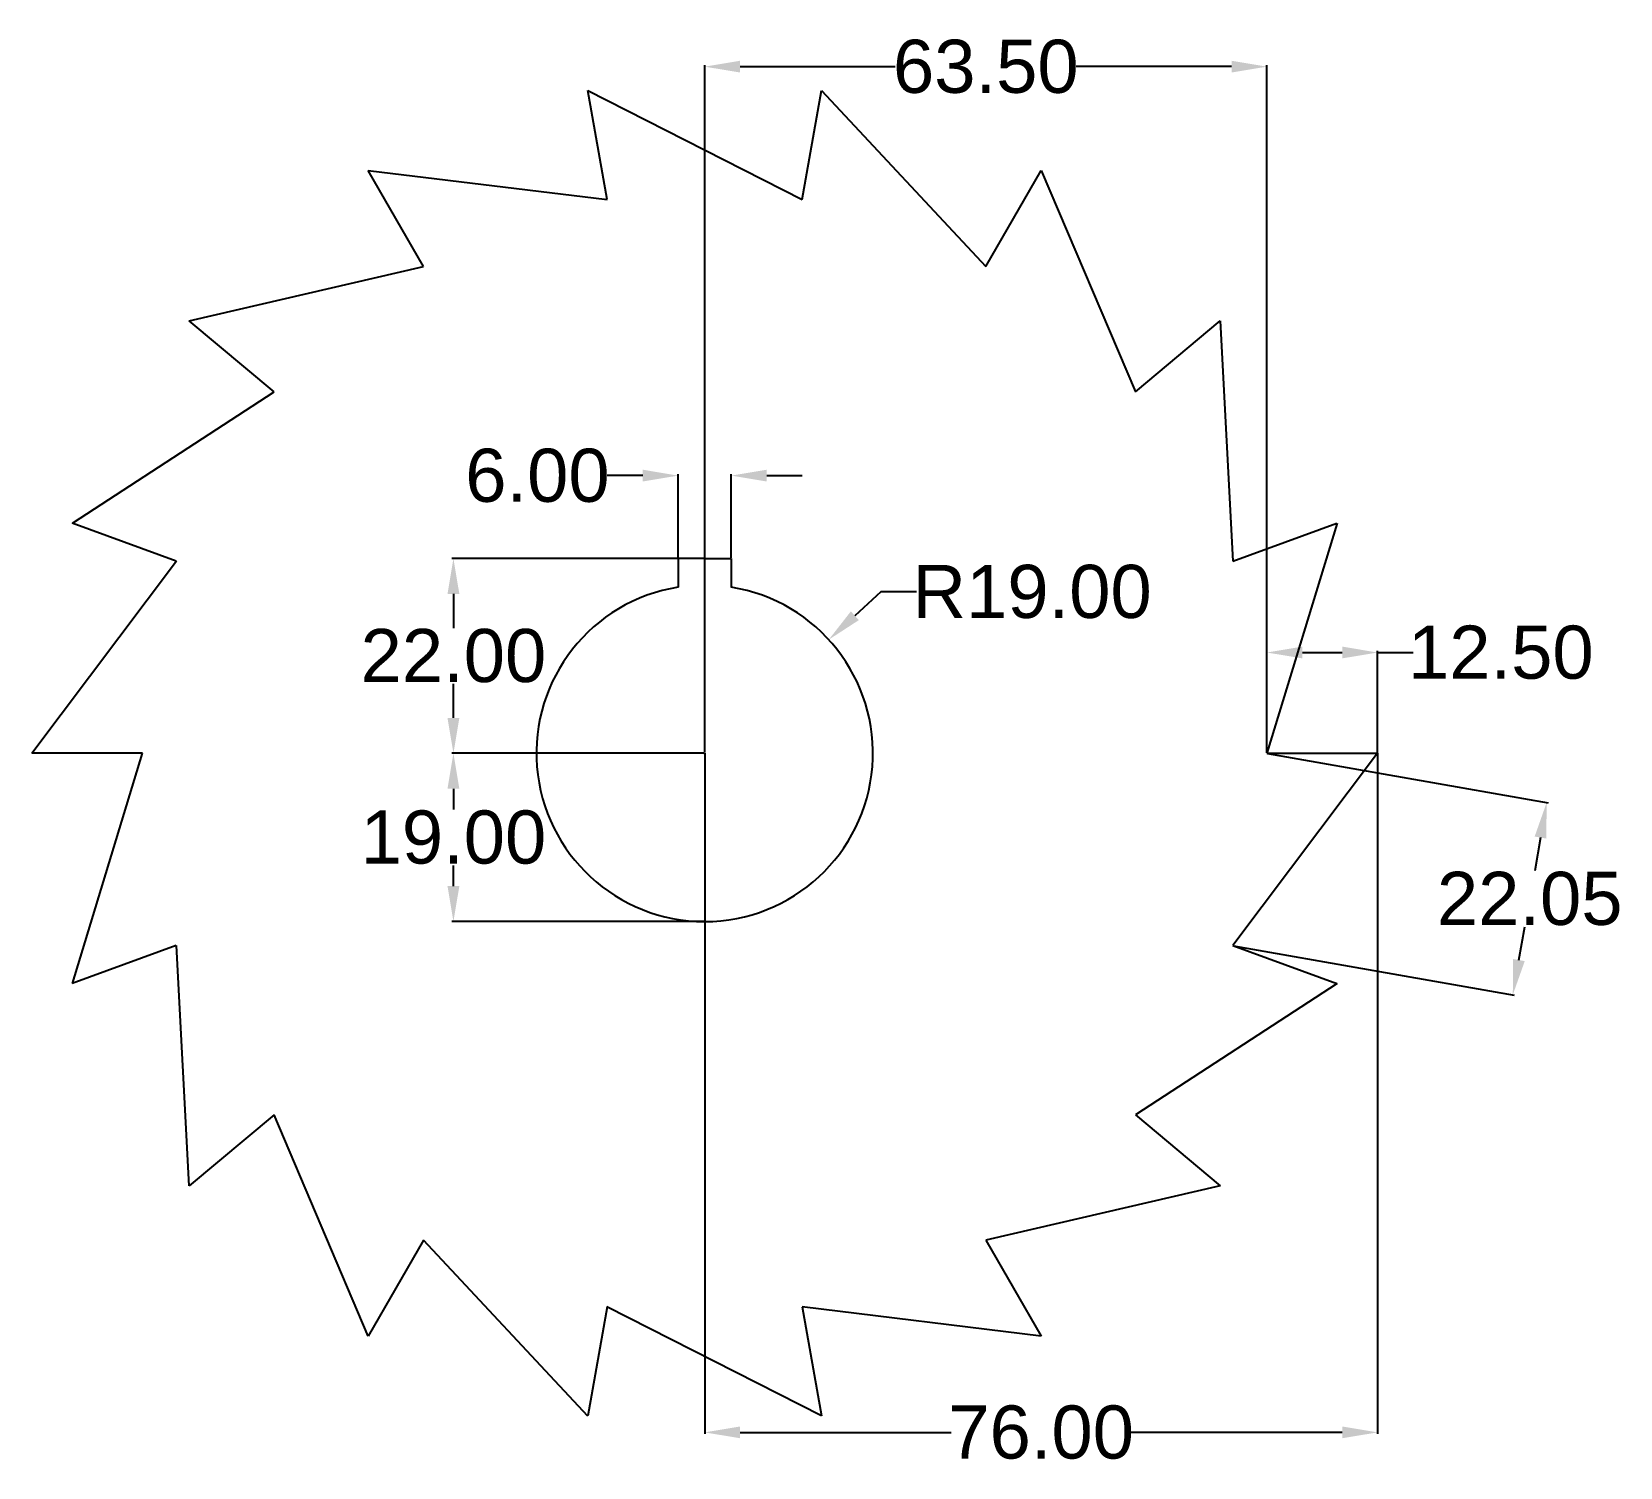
# Model space of a CAD drawing. Header units: centimetres. Extents: x 213 to 392, y 99 to 261.
import ezdxf

# ---------------------------------------------------------------- set-up
doc = ezdxf.new("R2010")
doc.units = ezdxf.units.CM
doc.header["$MEASUREMENT"] = 0
doc.styles.get("Standard").update_dxf_attribs({"font": 'arial.ttf'})
doc.dimstyles.get("Standard").update_dxf_attribs({"dimtxt": 6, "dimasz": 4, "dimexe": 0.18, "dimexo": 0.0625, "dimgap": 0.09, "dimtad": 0, "dimtih": 1, "dimtoh": 1, "dimzin": 0, "dimdsep": 46, "dimtxsty": 'Standard', "dimcen": 0.09, "dimclrd": 2, "dimclre": 2, "dimclrt": 2, "dimadec": 0, "dimazin": 0, "dimtfac": 1, "dimtofl": 0, "dimtmove": 0, "dimatfit": 3, "dimfxl": 1, "dimtfillclr": 2, "dimtolj": 1, "dimtzin": 0, "dimarcsym": 0})

# ---------------------------------------------------------------- blocks, each defined once
blk = doc.blocks.new('*U13')
blk.add_line((-6.25, 0), (6.25, 0))
blk = doc.blocks.new('*U14')
at = {"color": 0, "linetype": 'ByBlock', "lineweight": -2, "transparency": 16777216}
for p, rotation in [((276.6, 248.39), 99.99999999999984), ((300.82, 248.39), 79.99999999999986), ((253.83, 240.1), 119.9999999999998), ((323.58, 240.1), 59.99999999999988), ((235.28, 224.53), 139.9999999999998), ((342.14, 224.53), 39.99999999999992), ((223.16, 203.55), 159.9999999999997), ((354.25, 203.55), 19.99999999999998), ((218.96, 179.7), 180), ((223.16, 155.84), 199.9999999999997), ((354.25, 155.84), 339.9999999999995), ((235.28, 134.86), 219.9999999999996), ((342.14, 134.86), 319.9999999999997), ((253.83, 119.29), 239.9999999999996), ((323.58, 119.29), 299.9999999999995), ((276.6, 111.01), 259.9999999999995), ((300.82, 111.01), 279.9999999999996)]:
    blk.add_blockref('*U13', p, dxfattribs=dict(at, rotation=rotation))
blk.add_blockref('*U13', (358.46, 179.7), dxfattribs=at)
blk = doc.blocks.new('*U15')
blk.add_line((3.96, 13), (-3.96, -13))
blk = doc.blocks.new('*U16')
at = {"color": 0, "linetype": 'ByBlock', "lineweight": -2, "transparency": 16777216}
for p, rotation in [((287.62, 248.39), 79.99999999999987), ((311.18, 244.62), 59.99999999999992), ((264.19, 243.88), 99.99999999999984), ((332.03, 233.02), 39.99999999999996), ((243.72, 231.62), 119.9999999999998), ((347.65, 214.98), 19.99999999999998), ((228.68, 213.1), 139.9999999999998), ((220.87, 190.56), 159.9999999999997), ((356.54, 168.84), 339.9999999999995), ((221.25, 166.7), 180), ((229.76, 144.41), 199.9999999999997), ((348.74, 146.29), 319.9999999999995), ((245.39, 126.38), 219.9999999999997), ((333.69, 127.78), 299.9999999999995), ((266.23, 114.78), 239.9999999999997), ((313.22, 115.52), 279.9999999999995), ((289.79, 111.01), 259.9999999999996)]:
    blk.add_blockref('*U15', p, dxfattribs=dict(at, rotation=rotation))
blk.add_blockref('*U15', (356.17, 192.7), dxfattribs=at)
blk = doc.blocks.new('*D25')
at = {"color": 2, "lineweight": -2, "transparency": 16777216}
for p, q in [((352.21, 179.76), (352.21, 191.26)), ((356.21, 191.08), (360.71, 191.08)), ((364.71, 179.76), (364.71, 191.26)), ((364.71, 191.08), (368.71, 191.08))]:
    blk.add_line(p, q, dxfattribs=at)
at = {"color": 2, "transparency": 16777216}
for points in [[(356.21, 191.75), (356.21, 190.42), (352.21, 191.08)], [(360.71, 191.75), (360.71, 190.42), (364.71, 191.08)]]:
    blk.add_solid(points, dxfattribs=at)
at = {"layer": 'Defpoints', "color": 0, "transparency": 16777216}
for p in [(364.71, 191.08), (352.21, 179.7), (364.71, 179.7)]:
    blk.add_point(p, dxfattribs=at)
at = {"color": 2, "transparency": 16777216, "insert": (378.63, 191.08), "char_height": 6, "attachment_point": 5}
blk.add_mtext('\\A1;12.50', dxfattribs=at)
blk = doc.blocks.new('*D26')
at = {"color": 2, "lineweight": -2, "transparency": 16777216}
for p, q in [((352.27, 179.69), (383.98, 174.1)), ((383.11, 170.19), (382.45, 166.42)), ((380.67, 156.35), (381.33, 160.11)), ((348.44, 157.97), (380.15, 152.38))]:
    blk.add_line(p, q, dxfattribs=at)
at = {"color": 2, "transparency": 16777216}
for points in [[(382.45, 170.3), (383.77, 170.07), (383.8, 174.13)], [(380.01, 156.46), (381.33, 156.23), (379.98, 152.41)]]:
    blk.add_solid(points, dxfattribs=at)
at = {"layer": 'Defpoints', "color": 0, "transparency": 16777216}
for p in [(352.21, 179.7), (348.38, 157.98), (379.98, 152.41)]:
    blk.add_point(p, dxfattribs=at)
at = {"color": 2, "transparency": 16777216, "insert": (381.89, 163.27), "char_height": 6, "attachment_point": 5}
blk.add_mtext('\\A1;22.05', dxfattribs=at)
blk = doc.blocks.new('*D27')
at = {"color": 2, "lineweight": -2, "transparency": 16777216}
for p, q in [((281.71, 211.06), (277.71, 211.06)), ((285.71, 201.76), (285.71, 211.24)), ((291.71, 201.76), (291.71, 211.24)), ((295.71, 211.06), (299.71, 211.06))]:
    blk.add_line(p, q, dxfattribs=at)
at = {"color": 2, "transparency": 16777216}
for points in [[(281.71, 211.73), (281.71, 210.4), (285.71, 211.06)], [(295.71, 211.73), (295.71, 210.4), (291.71, 211.06)]]:
    blk.add_solid(points, dxfattribs=at)
at = {"layer": 'Defpoints', "color": 0, "transparency": 16777216}
for p in [(285.71, 211.06), (285.71, 201.7), (291.71, 201.7)]:
    blk.add_point(p, dxfattribs=at)
at = {"color": 2, "transparency": 16777216, "insert": (269.82, 211.06), "char_height": 6, "attachment_point": 5}
blk.add_mtext('\\A1;6.00', dxfattribs=at)
blk = doc.blocks.new('*D28')
at = {"color": 2, "lineweight": -2, "transparency": 16777216}
for p, q in [((288.64, 201.7), (260.15, 201.7)), ((260.33, 197.7), (260.33, 193.85)), ((260.33, 183.7), (260.33, 187.54)), ((288.64, 179.7), (260.15, 179.7))]:
    blk.add_line(p, q, dxfattribs=at)
at = {"color": 2, "transparency": 16777216}
for points in [[(259.66, 197.7), (261, 197.7), (260.33, 201.7)], [(259.66, 183.7), (261, 183.7), (260.33, 179.7)]]:
    blk.add_solid(points, dxfattribs=at)
at = {"layer": 'Defpoints', "color": 0, "transparency": 16777216}
for p in [(288.71, 201.7), (260.33, 179.7), (288.71, 179.7)]:
    blk.add_point(p, dxfattribs=at)
at = {"color": 2, "transparency": 16777216, "insert": (260.33, 190.7), "char_height": 6, "attachment_point": 5}
blk.add_mtext('\\A1;22.00', dxfattribs=at)
blk = doc.blocks.new('*D29')
at = {"color": 2, "lineweight": -2, "transparency": 16777216}
for p, q in [((288.64, 179.7), (260.15, 179.7)), ((260.33, 175.7), (260.33, 173.35)), ((260.33, 164.7), (260.33, 167.04)), ((288.64, 160.7), (260.15, 160.7))]:
    blk.add_line(p, q, dxfattribs=at)
at = {"color": 2, "transparency": 16777216}
for points in [[(259.66, 175.7), (261, 175.7), (260.33, 179.7)], [(259.66, 164.7), (261, 164.7), (260.33, 160.7)]]:
    blk.add_solid(points, dxfattribs=at)
at = {"layer": 'Defpoints', "color": 0, "transparency": 16777216}
for p in [(288.71, 179.7), (260.33, 160.7), (288.71, 160.7)]:
    blk.add_point(p, dxfattribs=at)
at = {"color": 2, "transparency": 16777216, "insert": (260.33, 170.2), "char_height": 6, "attachment_point": 5}
blk.add_mtext('\\A1;19.00', dxfattribs=at)
blk = doc.blocks.new('*D31')
at = {"color": 2, "lineweight": -2, "transparency": 16777216}
for p, q in [((308.62, 197.94), (305.67, 195.23)), ((312.62, 197.94), (308.62, 197.94)), ((288.62, 179.7), (288.8, 179.7)), ((288.71, 179.61), (288.71, 179.79))]:
    blk.add_line(p, q, dxfattribs=at)
at = {"color": 2, "transparency": 16777216}
blk.add_solid([(305.22, 195.73), (306.12, 194.74), (302.72, 192.53)], dxfattribs=at)
at = {"layer": 'Defpoints', "color": 0, "transparency": 16777216}
for p in [(302.72, 192.53), (288.71, 179.7)]:
    blk.add_point(p, dxfattribs=at)
at = {"color": 2, "transparency": 16777216, "insert": (325.69, 197.94), "char_height": 6, "attachment_point": 5}
blk.add_mtext('\\A1;R19.00', dxfattribs=at)
blk = doc.blocks.new('*D32')
at = {"color": 2, "lineweight": -2, "transparency": 16777216}
for p, q in [((288.71, 179.85), (288.71, 257.43)), ((292.71, 257.25), (310.24, 257.25)), ((348.21, 257.25), (330.68, 257.25)), ((352.21, 179.76), (352.21, 257.43))]:
    blk.add_line(p, q, dxfattribs=at)
at = {"color": 2, "transparency": 16777216}
for points in [[(292.71, 257.92), (292.71, 256.59), (288.71, 257.25)], [(348.21, 257.92), (348.21, 256.59), (352.21, 257.25)]]:
    blk.add_solid(points, dxfattribs=at)
at = {"layer": 'Defpoints', "color": 0, "transparency": 16777216}
for p in [(352.21, 257.25), (288.71, 179.79), (352.21, 179.7)]:
    blk.add_point(p, dxfattribs=at)
at = {"color": 2, "transparency": 16777216, "insert": (320.46, 257.25), "char_height": 6, "attachment_point": 5}
blk.add_mtext('\\A1;63.50', dxfattribs=at)
blk = doc.blocks.new('*D33')
at = {"color": 2, "lineweight": -2, "transparency": 16777216}
for p, q in [((288.71, 179.73), (288.71, 102.82)), ((364.71, 179.73), (364.71, 102.82)), ((292.71, 103), (316.53, 103)), ((360.71, 103), (336.89, 103))]:
    blk.add_line(p, q, dxfattribs=at)
at = {"color": 2, "transparency": 16777216}
for points in [[(292.71, 103.67), (292.71, 102.34), (288.71, 103)], [(360.71, 103.67), (360.71, 102.34), (364.71, 103)]]:
    blk.add_solid(points, dxfattribs=at)
at = {"layer": 'Defpoints', "color": 0, "transparency": 16777216}
for p in [(288.71, 179.79), (364.71, 179.79), (364.71, 103)]:
    blk.add_point(p, dxfattribs=at)
at = {"color": 2, "transparency": 16777216, "insert": (326.71, 103), "char_height": 6, "attachment_point": 5}
blk.add_mtext('\\A1;76.00', dxfattribs=at)

msp = doc.modelspace()

# ---------------------------------------------------------------- linework, layer by layer
for p, q in [((288.707, 201.698), (285.707, 201.698)), ((285.707, 201.698), (285.707, 198.46)), ((288.707, 201.698), (291.707, 201.698)), ((291.707, 201.698), (291.707, 198.46))]:
    msp.add_line(p, q)
msp.add_arc((288.707, 179.698), 19, 99.08472, 80.91528)

# ---------------------------------------------------------------- block references
for name in ['*U14', '*U16']:
    msp.add_blockref(name, (0, 0))

# ---------------------------------------------------------------- dimensions: what is measured, and where the dimension line sits
for base, p1, p2, picture, middle in [((352.207, 257.254), (288.707, 179.788), (352.207, 179.698), '*D32', (320.457, 257.254)), ((285.707, 211.064), (291.707, 201.698), (285.707, 201.698), '*D27', (269.818, 211.064)), ((364.707, 191.085), (352.207, 179.698), (364.707, 179.698), '*D25', (378.628, 191.085)), ((364.707, 103.003), (288.707, 179.788), (364.707, 179.788), '*D33', (326.707, 103.003))]:
    dim = msp.add_linear_dim(base=base, p1=p1, p2=p2, dimstyle='Standard')
    dim.commit()
    dim.dimension.update_dxf_attribs({"geometry": picture, "text_midpoint": middle})
dim = msp.add_linear_dim(base=(260.329, 179.698), p1=(288.707, 201.698), p2=(288.707, 179.698), angle=90, dimstyle='Standard')
dim.commit()
dim.dimension.update_dxf_attribs({"geometry": '*D28', "text_midpoint": (260.329, 190.698)})
dim = msp.add_radius_dim(center=(288.707, 179.698), mpoint=(302.718, 192.532), dimstyle='Standard')
dim.commit()
dim.dimension.update_dxf_attribs({"geometry": '*D31', "text_midpoint": (325.691, 197.936)})
dim = msp.add_linear_dim(base=(260.329, 160.698), p1=(288.707, 179.698), p2=(288.707, 160.698), angle=90, dimstyle='Standard', override={"dimtmove": 1})
dim.commit()
dim.dimension.update_dxf_attribs({"geometry": '*D29', "text_midpoint": (260.329, 170.198)})
dim = msp.add_aligned_dim(p1=(352.207, 179.698), p2=(348.378, 157.98), distance=32.085, dimstyle='Standard')
dim.commit()
dim.dimension.update_dxf_attribs({"geometry": '*D26', "text_midpoint": (381.89, 163.268)})

doc.saveas('drawing.dxf')
